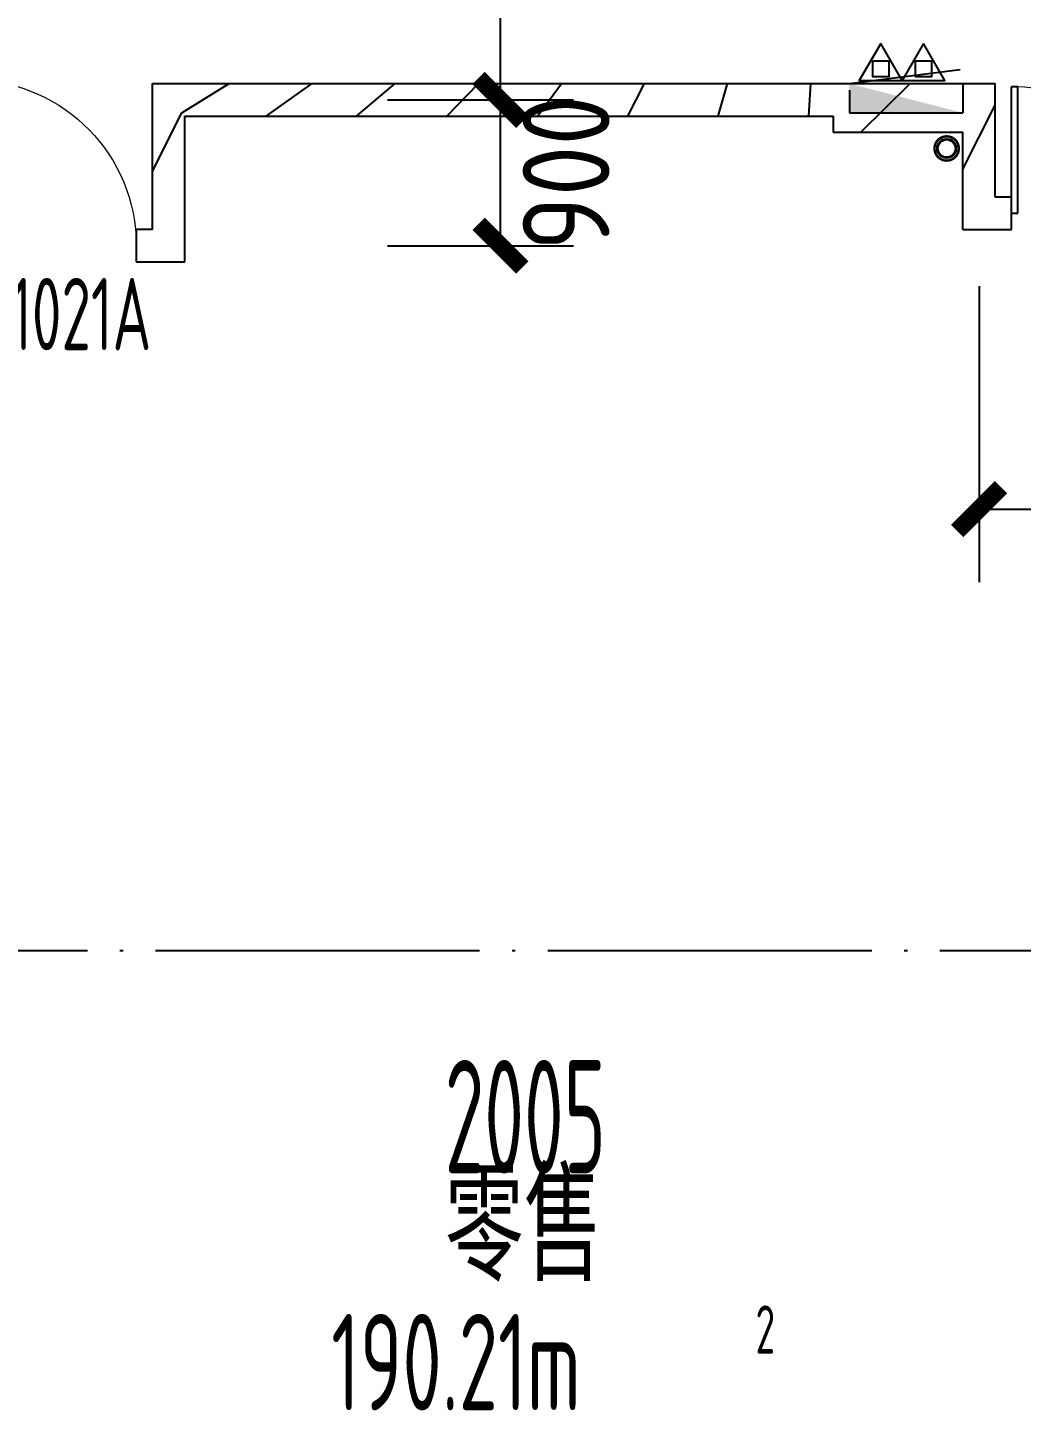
# Model space of a CAD drawing. Header units: inches. Extents: x 0 to 1813292486, y 0 to 3473589894.
# Drawn here: x 600490416 to 600496547, y 3473268380 to 3473276914 of the extents above; entities that cross this region are included whole.
import ezdxf
from ezdxf.enums import TextEntityAlignment as Align

# ---------------------------------------------------------------- set-up
doc = ezdxf.new("R2010")
doc.units = ezdxf.units.IN
doc.header["$LTSCALE"] = 1000
doc.header["$MEASUREMENT"] = 0
doc.linetypes.add('AX-MALL-GIRD-200$0$DOTE', pattern=[2.4200000000000004, 2, -0.2, 0.02, -0.2])
for name, color, linetype in [('A-Anno-Note', 241, 'Continuous'), ('AX-MALL-DIM-P02$0$A-Anno-Dims', 3, 'Continuous'), ('AX-MALL-DIM-P02$0$A-Detl-Thin', 131, 'Continuous'), ('AX-MALL-GIRD-200$0$A-Grid', 222, 'AX-MALL-GIRD-200$0$DOTE'), ('AX-MALL-P02-200$0$A-Anno-Note', 241, 'Continuous'), ('AX-MALL-WALL-P02$0$A-Anno-Note', 241, 'Continuous'), ('AX-MALL-WALL-P02-QT$0$A-Wall', 2, 'Continuous'), ('AX-MALL-WALL-P02-QT$0$A-Wall-Patt', 13, 'Continuous'), ('AX-MALL-WALL-P02-QT$0$A-Wind', 4, 'Continuous'), ('AX-MALL-WORD-P02$0$A-Anno-Note', 241, 'Continuous'), ('AX-MALL-WORD-P02$0$A-Spac-Iden', 231, 'Continuous'), ('AX-MALL-WORD-P02$0$A-Wind-Iden', 11, 'Continuous'), ('AX-MALL-ZTKD-P02$0$A-Anno-Note', 241, 'Continuous'), ('PX-MALL-P02-LG$0$P-Exsh', 31, 'Continuous'), ('PX-MALL-P02-LG$0$P-Hydt-Boxx', 221, 'Continuous'), ('PX-MALL-P02-LG$0$P-Hydt-Pipe', 221, 'Continuous'), ('PX-MALL-P02-LG$0$P-Pipe-Risr', 7, 'Continuous'), ('PX-MALL-P02-LG$0$P-Pipe-Risr-Arch', 6, 'Continuous'), ('PX-MALL-P02-LG$0$P-Pipe-Risr-W100', 6, 'Continuous'), ('PX-MALL-P02-LG$0$P-Pipe-Risr-W50', 6, 'Continuous')]:
    doc.layers.add(name, color=color, linetype=linetype)
doc.styles.add('AX-MALL-DIM-P02$0$_TCH_DIM_T3', font='gbenor.shx')
doc.styles.add('AX-MALL-WORD-P02$0$_TCH_SPACE', font='gbenor.shx', dxfattribs={"bigfont": 'gbcbig.shx'})
doc.styles.add('AX-MALL-WORD-P02$0$_TCH_WINDOW', font='gbenor.shx', dxfattribs={"bigfont": 'gbcbig.shx'})
doc.styles.add('AX-MALL-WORD-P02$0$STANDARD', font='gbenor.shx', dxfattribs={"bigfont": 'gbcbig.shx'})
doc.styles.add('PX-MALL-P02-LG$0$jzfz', font='gbenor.shx', dxfattribs={"bigfont": 'gbcbig.shx'})
doc.dimstyles.new('AX-MALL-DIM-P02$0$_TCH_ARCH&&180', dxfattribs={"dimtxt": 535.5, "dimasz": 270, "dimexe": 450, "dimexo": 450, "dimgap": 137.25, "dimtad": 1, "dimdec": 0, "dimzin": 0, "dimdsep": 46, "dimtxsty": 'AX-MALL-DIM-P02$0$_TCH_DIM_T3', "dimblk": 'AX-MALL-DIM-P02$0$_ArchTick', "dimcen": 0.09, "dimclrt": 7, "dimazin": 2, "dimtfac": 1, "dimtdec": 0, "dimtix": 1, "dimtmove": 2, "dimatfit": 3, "dimfxl": 500, "dimtolj": 1, "dimtzin": 0, "dimarcsym": 0})
pattern_1 = [(45, (0, 359.0227), (-353.55353201463, 353.55353201463), [])]

# ---------------------------------------------------------------- blocks, each defined once
blk = doc.blocks.new('AX-MALL-WORD-P02')
at = {"layer": 'AX-MALL-WORD-P02$0$A-Anno-Note', "style": 'AX-MALL-WORD-P02$0$STANDARD', "width": 0.6}
blk.add_text('2005', height=700, rotation=339.5681613092015, dxfattribs=at).set_placement((600321878.8775125, 3473156355.180142))
at = {"layer": 'AX-MALL-WORD-P02$0$A-Anno-Note', "style": 'AX-MALL-WORD-P02$0$STANDARD'}
blk.add_text('零售', height=675.177304964539, rotation=339.5681613092015, dxfattribs=at).set_placement((600321648.4440002, 3473155734.017445))
at = {"layer": 'AX-MALL-WORD-P02$0$A-Spac-Iden', "style": 'AX-MALL-WORD-P02$0$_TCH_SPACE', "width": 0.7}
for s, height, p in [('190.21m', 595, (600320712.3933942, 3473155229.284319)), ('2', 297.5, (600323287.8726536, 3473154643.340137))]:
    blk.add_text(s, height=height, rotation=339.5681613093329, dxfattribs=at).set_placement(p)
at = {"layer": 'AX-MALL-WORD-P02$0$A-Wind-Iden', "style": 'AX-MALL-WORD-P02$0$_TCH_WINDOW', "width": 0.7}
blk.add_text('M1021A', height=446.25, rotation=339.568161469349, dxfattribs=at).set_placement((600320897.7555664, 3473162142.095713))
blk = doc.blocks.new('AX-MALL-GIRD-200')
at = {"layer": 'AX-MALL-GIRD-200$0$A-Grid'}
blk.add_line((600239047.6805397, 3473188679.873316), (600596943.6846381, 3473055353.110034), dxfattribs=at)
blk = doc.blocks.new('AX-MALL-WALL-P02-QT$0$$DorLib2D$00000001')
for p, q in [((0.45, 0.9750000000000001), (0.5000000000000002, 0.9750000000000001)), ((0.45, 0), (0.45, 0.9750000000000001)), ((0.5, 0), (0.5, 0.9750000000000001)), ((0.5, 0), (0.45, 0))]:
    blk.add_line(p, q)
at = {"lineweight": 13}
blk.add_arc((0.475, 0), 0.975, 91.4692835813538, 180, dxfattribs=at)
blk = doc.blocks.new('AX-MALL-WALL-P02-QT$0$$DorLib2D$00000002')
for p, q in [((-0.5, -5.684341886080802e-17), (-0.5000000000000007, 0.4875)), ((-0.4750000000000007, 0.4875), (-0.5000000000000007, 0.4875)), ((-0.475, -2.842170943040401e-17), (-0.4750000000000007, 0.4875)), ((0.475, -2.842170943040401e-17), (0.4750000000000007, 0.4875)), ((0.4750000000000007, 0.4875), (0.5000000000000007, 0.4875)), ((0.5, -5.684341886080802e-17), (0.5000000000000007, 0.4875)), ((-0.5, -5.684341886080802e-17), (-0.475, -2.842170943040401e-17)), ((0.5, -5.684341886080802e-17), (0.475, -2.842170943040401e-17))]:
    blk.add_line(p, q)
at = {"lineweight": 13}
for centre, start, end in [((-0.4875, -4.263256414560601e-17), 0, 88.53071641864632), ((0.4875, -4.263256414560601e-17), 91.4692835813537, 180)]:
    blk.add_arc(centre, 0.4875, start, end, dxfattribs=at)
blk = doc.blocks.new('AX-MALL-WALL-P02-QT')
at = {"layer": 'AX-MALL-WALL-P02-QT$0$A-Wall-Patt'}
h = blk.add_hatch(dxfattribs=at)
h.set_pattern_fill('普通砖', color=256, scale=200, style=0)
h.set_pattern_definition(pattern_1)
h.paths.add_polyline_path([(600322223.2157599, 3473162443.298664), (600322340.8148228, 3473162186.062469), (600322654.9983712, 3473163029.4418), (600322537.3993083, 3473163286.677996)])
h = blk.add_hatch(dxfattribs=at)
h.set_pattern_fill('普通砖', color=256, scale=200, style=0)
h.set_pattern_definition(pattern_1)
h.paths.add_polyline_path([(600322537.3993083, 3473163286.677996), (600322654.9983712, 3473163029.4418), (600326403.3509576, 3473161633.070471), (600326473.169524, 3473161820.488101)])
h = blk.add_hatch(dxfattribs=at)
h.set_pattern_fill('普通砖', color=256, scale=200, style=0)
h.set_pattern_definition(pattern_1)
h.paths.add_polyline_path([(600322223.2157599, 3473162443.298664), (600322129.5069451, 3473162478.207947), (600322059.6883788, 3473162290.790318), (600322340.8148228, 3473162186.062469)])
h = blk.add_hatch(dxfattribs=at)
h.set_pattern_fill('普通砖', color=256, scale=200, style=0)
h.set_pattern_definition(pattern_1)
h.paths.add_polyline_path([(600326473.1695237, 3473161820.488101), (600326368.441674, 3473161539.361657), (600327118.1121911, 3473161260.087391), (600327410.2576698, 3473161471.395268)])
h = blk.add_hatch(dxfattribs=at)
h.set_pattern_fill('普通砖', color=256, scale=200, style=0)
h.set_pattern_definition(pattern_1)
h.paths.add_polyline_path([(600326908.6564922, 3473160697.834503), (600327165.8926878, 3473160815.433566), (600327410.2576698, 3473161471.395268), (600327118.1121911, 3473161260.087391)])
h = blk.add_hatch(dxfattribs=at)
h.set_pattern_fill('普通砖', color=256, scale=200, style=0)
h.set_pattern_definition(pattern_1)
h.paths.add_polyline_path([(600326908.6564922, 3473160697.834503), (600327189.7829369, 3473160593.106653), (600327259.6015033, 3473160780.524282), (600327165.8926878, 3473160815.433566)])
at = {"layer": 'AX-MALL-WALL-P02-QT$0$A-Wall'}
for p, q in [((600322223.2157599, 3473162443.298664), (600322537.3993083, 3473163286.677996)), ((600322537.3993083, 3473163286.677996), (600326473.169524, 3473161820.488101)), ((600322340.8148228, 3473162186.062469), (600322654.9983712, 3473163029.4418)), ((600322654.9983712, 3473163029.4418), (600326403.3509576, 3473161633.070471)), ((600322129.5069451, 3473162478.207947), (600322059.6883788, 3473162290.790318)), ((600322223.2157599, 3473162443.298664), (600322129.5069451, 3473162478.207947)), ((600322059.6883788, 3473162290.790318), (600322340.8148228, 3473162186.062469)), ((600326473.1695237, 3473161820.488101), (600327410.2576698, 3473161471.395268)), ((600326403.3509576, 3473161633.070471), (600326368.441674, 3473161539.361657)), ((600326368.441674, 3473161539.361657), (600327118.1121911, 3473161260.087391)), ((600327165.8926878, 3473160815.433566), (600327410.2576698, 3473161471.395268)), ((600326908.6564922, 3473160697.834503), (600327118.1121911, 3473161260.087391)), ((600327259.6015033, 3473160780.524282), (600327165.8926878, 3473160815.433566)), ((600327189.7829369, 3473160593.106653), (600327259.6015033, 3473160780.524282)), ((600326908.6564922, 3473160697.834503), (600327189.7829369, 3473160593.106653))]:
    blk.add_line(p, q, dxfattribs=at)
at = {"layer": 'AX-MALL-WALL-P02-QT$0$A-Wind'}
blk.add_blockref('AX-MALL-GIRD-200', (0, 0), dxfattribs=at)
at = {"layer": 'AX-MALL-WALL-P02-QT$0$A-Wind', "zscale": 200}
for name, p, xscale, yscale, rotation in [('AX-MALL-WALL-P02-QT$0$$DorLib2D$00000001', (600321602.626385, 3473162567.772869), -1050, 1050, 339.5681613060831), ('AX-MALL-WALL-P02-QT$0$$DorLib2D$00000002', (600327974.3627375, 3473160407.541203), 1600, 1600, 339.5681613047668)]:
    blk.add_blockref(name, p, dxfattribs=dict(at, xscale=xscale, yscale=yscale, rotation=rotation))
blk = doc.blocks.new('AX-MALL-WALL-P02')
at = {"layer": 'AX-MALL-WALL-P02$0$A-Anno-Note'}
blk.add_blockref('AX-MALL-WORD-P02', (0, 0), dxfattribs=at)
blk.add_blockref('AX-MALL-WALL-P02-QT', (0, 0), dxfattribs=at)
blk = doc.blocks.new('PX-MALL-P02-LG$0$XHS1')
at = {"layer": 'PX-MALL-P02-LG$0$P-Hydt-Boxx', "ltscale": 0.7}
for p, q in [((350.0030006170273, 240), (-332.898939371109, 327.2950124740601)), ((350.0030006170273, 240), (-349.9969996213913, 240)), ((-349.9969997406006, 239.9999995231628), (-349.9969996213913, 60)), ((350.0030003786087, 200), (350.003000497818, 60)), ((350.0030006170273, 60), (-349.996999502182, 60))]:
    blk.add_line(p, q, dxfattribs=at)
blk.add_solid([(350.0030006170273, 240), (350.0030002593994, 60.00000047683716), (-349.9969996213913, 60)], dxfattribs=at)
blk = doc.blocks.new('PX-MALL-P02-LG$0$MHQ')
at = {"layer": 'PX-MALL-P02-LG$0$P-Exsh', "ltscale": 0.7}
h = blk.add_hatch(dxfattribs=at)
h.set_pattern_fill('ANSI31', color=256, scale=25, style=0)
h.set_pattern_definition([(45, (-160019.2306599375, -42228.3236173685), (-28.0633003783411, 28.0633003783411), [])])
h.paths.add_polyline_path([(-75.0000000015425, 185.1731819980414), (75, 185.1731819980414), (75, 35.17318199802685), (-75.0000000015425, 35.17318199802685)])
for points in [[(0, 346.4101615137042), (-200, -1.455191522836685e-11), (200, -1.455191522836685e-11)], [(0, 346.4101615137042), (-200, -1.455191522836685e-11), (200, -1.455191522836685e-11)], [(0, 346.4101615137042), (-200, -1.455191522836685e-11), (200, -1.455191522836685e-11)], [(-75.0000000015425, 185.1731819980414), (75, 185.1731819980414), (75, 35.17318199802685), (-75.0000000015425, 35.17318199802685)]]:
    blk.add_lwpolyline(points, close=True, dxfattribs=at)
blk = doc.blocks.new('PX-MALL-P02-LG$0$20200929200250')
at = {"layer": 'PX-MALL-P02-LG$0$P-Exsh', "ltscale": 0.7, "xscale": 0.6600000001490116, "yscale": 0.6600000001490116, "zscale": 0.6600000001490116}
for p in [(-132.0000001192093, 40), (131.9999997615814, 40)]:
    blk.add_blockref('PX-MALL-P02-LG$0$MHQ', p, dxfattribs=at)
blk = doc.blocks.new('PX-MALL-P02-LG$0$20211220143732')
at = {"layer": 'PX-MALL-P02-LG$0$P-Exsh'}
blk.add_blockref('PX-MALL-P02-LG$0$20200929200250', (-374.9999999407155, 219.6219584928522), dxfattribs=at)
at = {"layer": 'PX-MALL-P02-LG$0$P-Hydt-Boxx', "ltscale": 0.7, "xscale": -1}
blk.add_blockref('PX-MALL-P02-LG$0$XHS1', (-349.9969999989844, 0), dxfattribs=at)
blk = doc.blocks.new('PX-MALL-P02-LG$0$P-Risr')
at = {"layer": 'PX-MALL-P02-LG$0$P-Pipe-Risr-W50'}
h = blk.add_hatch(color=0, dxfattribs=at)
edge = h.paths.add_edge_path()
edge.add_ellipse((0, 0), major_axis=(47.05795628796547, 47.05795628796547), ratio=0.9999999999999695, start_angle=225.0000000000009, end_angle=405.0000000000009, ccw=False)
edge.add_ellipse((0, 0), major_axis=(47.05795628796764, 47.05795628796764), ratio=0.9999999999998785, start_angle=133.9675974886221, end_angle=225.0000000000035, ccw=False)
edge.add_line((-66.53919663240958, 1.199087783927098), (-54.4367953546693, 1.199087783927098))
edge.add_ellipse((0, 0), major_axis=(-38.50196423560672, 38.50196423560672), ratio=0.9999999999999859, start_angle=43.73814098242129, end_angle=134.9999999999996)
edge.add_ellipse((0, 0), major_axis=(38.50196423561096, 38.50196423561096), ratio=0.9999999999998216, start_angle=225.0000000000051, end_angle=405.0000000000051)
edge.add_ellipse((0, 0), major_axis=(38.50196423560679, 38.50196423560679), ratio=0.9999999999999831, start_angle=45.00000000000048, end_angle=133.7381409824204)
edge.add_line((-54.43679535467527, 1.199087783927098), (-66.53919663241555, 1.199087783927098))
edge.add_ellipse((0, 0), major_axis=(-47.05795628796762, 47.05795628796762), ratio=0.9999999999998742, start_angle=-45.00000000000358, end_angle=43.967597488629224, ccw=False)
at = {"layer": 'PX-MALL-P02-LG$0$P-Pipe-Risr-Arch', "ltscale": 0.7}
blk.add_circle((0, 0), 59.29000000000001, dxfattribs=at)
at = {"layer": 'PX-MALL-P02-LG$0$P-Pipe-Risr-W100', "color": 0, "const_width": 15}
blk.add_lwpolyline([(-75, 0, 1), (75, 0, 1)], format="xyb", close=True, dxfattribs=at)
at = {"layer": 'PX-MALL-P02-LG$0$P-Pipe-Risr-W50'}
blk.add_circle((0, 0), 54.45000000000001, dxfattribs=at)
at = {"layer": 'PX-MALL-P02-LG$0$P-Pipe-Risr', "style": 'PX-MALL-P02-LG$0$jzfz', "width": 0.6, "flags": 1}
for tag, p in [('SYS-MARK', (0.3310501334344735, -45.65933377496549)), ('RANGE', (0.3337570973526454, -45.67887874227017))]:
    blk.add_attdef(tag, text='', height=0.015625, dxfattribs=at).set_placement(p, align=Align.MIDDLE)
blk = doc.blocks.new('PX-MALL-P02-LG')
at = {"layer": 'PX-MALL-P02-LG$0$P-Exsh', "rotation": 339.5681607883333}
blk.add_blockref('PX-MALL-P02-LG$0$20211220143732', (600327139.05776, 3473161316.31268), dxfattribs=at)
at = {"layer": 'PX-MALL-P02-LG$0$P-Hydt-Pipe', "color": 221, "rotation": 69.56816127172378}
blk.add_blockref('PX-MALL-P02-LG$0$P-Risr', (600326989.494094, 3473161201.287857), dxfattribs=at)
blk = doc.blocks.new('AX-MALL-ZTKD-P02')
at = {"layer": 'AX-MALL-ZTKD-P02$0$A-Anno-Note'}
blk.add_blockref('AX-MALL-GIRD-200', (0, 0), dxfattribs=at)
blk = doc.blocks.new('AX-MALL-DIM-P02$0$_ArchTick')
at = {"color": 0, "linetype": 'ByBlock', "const_width": 0.4}
blk.add_lwpolyline([(-0.5, -0.5), (0.5, 0.5)], dxfattribs=at)
blk = doc.blocks.new('*D1144')
at = {"layer": 'AX-MALL-DIM-P02$0$A-Anno-Dims', "color": 0, "lineweight": -2, "transparency": 16777216}
for p, q in [((600323861.267834, 3473162686.784577), (600324935.902662, 3473162286.45157)), ((600324200.0294461, 3473161600.164011), (600324514.212996, 3473162443.543344)), ((600323547.0842841, 3473161843.405244), (600324621.7191122, 3473161443.072237))]:
    blk.add_line(p, q, dxfattribs=at)
at = {"layer": 'AX-MALL-DIM-P02$0$A-Anno-Dims', "color": 0, "lineweight": -2, "transparency": 16777216, "xscale": 270, "yscale": 270, "zscale": 270}
for p, rotation in [((600324514.212996, 3473162443.543344), 69.5681612624313), ((600324200.0294461, 3473161600.164011), 249.5681612624313)]:
    blk.add_blockref('AX-MALL-DIM-P02$0$_ArchTick', p, dxfattribs=dict(at, rotation=rotation))
at = {"layer": 'AX-MALL-DIM-P02$0$A-Anno-Dims', "color": 7, "transparency": 16777216, "insert": (600324736.6419203, 3473161880.471081), "char_height": 535.5, "attachment_point": 5, "rotation": 69.5681612624313, "style": 'AX-MALL-DIM-P02$0$_TCH_DIM_T3'}
blk.add_mtext('\\A1;900', dxfattribs=at)
blk = doc.blocks.new('*D1145')
at = {"layer": 'AX-MALL-DIM-P02$0$A-Anno-Dims', "color": 0, "lineweight": -2, "transparency": 16777216}
for p, q in [((600324629.2720628, 3473164748.378492), (600325703.9068906, 3473164348.045485)), ((600324514.2129959, 3473162443.543344), (600325282.2172247, 3473164505.137259)), ((600323861.267834, 3473162686.784577), (600324935.9026618, 3473162286.45157))]:
    blk.add_line(p, q, dxfattribs=at)
at = {"layer": 'AX-MALL-DIM-P02$0$A-Anno-Dims', "color": 0, "lineweight": -2, "transparency": 16777216, "xscale": 270, "yscale": 270, "zscale": 270}
for p, rotation in [((600325282.2172247, 3473164505.137259), 69.56816126142839), ((600324514.2129959, 3473162443.543344), 249.5681612614284)]:
    blk.add_blockref('AX-MALL-DIM-P02$0$_ArchTick', p, dxfattribs=dict(at, rotation=rotation))
at = {"layer": 'AX-MALL-DIM-P02$0$A-Anno-Dims', "color": 7, "transparency": 16777216, "insert": (600324518.6944108, 3473163615.722899), "char_height": 535.5, "attachment_point": 5, "rotation": 69.56816126142839, "style": 'AX-MALL-DIM-P02$0$_TCH_DIM_T3'}
blk.add_mtext('\\A1;2200', dxfattribs=at)
blk = doc.blocks.new('*D1168')
at = {"layer": 'AX-MALL-DIM-P02$0$A-Anno-Dims', "color": 0, "lineweight": -2, "transparency": 16777216}
for p, q in [((600321537.8208855, 3473164327.395184), (600321904.6175152, 3473165312.006558)), ((600321747.5257405, 3473164890.316892), (600321494.511941, 3473164984.571957)), ((600321747.5257405, 3473164890.316892), (600323059.4491476, 3473164401.586926)), ((600322849.7442926, 3473163838.665217), (600323216.5409223, 3473164823.276591)), ((600323059.4491476, 3473164401.586926), (600323312.4629471, 3473164307.331861))]:
    blk.add_line(p, q, dxfattribs=at)
at = {"layer": 'AX-MALL-DIM-P02$0$A-Anno-Dims', "color": 0, "lineweight": -2, "transparency": 16777216, "xscale": 270, "yscale": 270, "zscale": 270}
for p, rotation in [((600321747.5257405, 3473164890.316892), 339.5681612443831), ((600323059.4491476, 3473164401.586926), 159.5681612443831)]:
    blk.add_blockref('AX-MALL-DIM-P02$0$_ArchTick', p, dxfattribs=dict(at, rotation=rotation))
at = {"layer": 'AX-MALL-DIM-P02$0$A-Anno-Dims', "color": 7, "transparency": 16777216, "insert": (600322544.8700413, 3473165025.472608), "char_height": 535.5, "attachment_point": 5, "rotation": 339.56816124438313, "style": 'AX-MALL-DIM-P02$0$_TCH_DIM_T3'}
blk.add_mtext('\\A1;1400', dxfattribs=at)
blk = doc.blocks.new('*D1169')
at = {"layer": 'AX-MALL-DIM-P02$0$A-Anno-Dims', "color": 0, "lineweight": -2, "transparency": 16777216}
for p, q in [((600326880.1828154, 3473160334.944367), (600326242.8134204, 3473158624.020361)), ((600328754.3591145, 3473159636.758704), (600328116.9897195, 3473157925.834697)), ((600326399.9051944, 3473159045.710028), (600328274.0814935, 3473158347.524364))]:
    blk.add_line(p, q, dxfattribs=at)
at = {"layer": 'AX-MALL-DIM-P02$0$A-Anno-Dims', "color": 0, "lineweight": -2, "transparency": 16777216, "xscale": 270, "yscale": 270, "zscale": 270}
for p, rotation in [((600326399.9051944, 3473159045.710028), 159.5681613429167), ((600328274.0814935, 3473158347.524364), 339.5681613429167)]:
    blk.add_blockref('AX-MALL-DIM-P02$0$_ArchTick', p, dxfattribs=dict(at, rotation=rotation))
at = {"layer": 'AX-MALL-DIM-P02$0$A-Anno-Dims', "color": 7, "transparency": 16777216, "insert": (600327478.3759407, 3473159076.137895), "char_height": 535.5, "attachment_point": 5, "rotation": 339.56816134291665, "style": 'AX-MALL-DIM-P02$0$_TCH_DIM_T3'}
blk.add_mtext('\\A1;2000', dxfattribs=at)
blk = doc.blocks.new('AX-MALL-DIM-P02')
at = {"layer": 'AX-MALL-DIM-P02$0$A-Detl-Thin'}
blk.add_blockref('AX-MALL-ZTKD-P02', (-2.384185791015625e-06, 9.5367431640625e-07), dxfattribs=at)
at = {"layer": 'AX-MALL-DIM-P02$0$A-Anno-Dims'}
for p1, p2, distance, picture, middle in [((600321380.7291107, 3473163905.705517), (600322692.6525178, 3473163416.975551), 1050.7137227221617, '*D1168', (600322544.8700413, 3473165025.472608)), ((600323439.578168, 3473162843.876352), (600324207.5823967, 3473164905.470267), -1146.7809427407874, '*D1145', (600324518.6944108, 3473163615.722899)), ((600327037.2745894, 3473160756.634034), (600328911.4508885, 3473160058.44837), -1825.7876930141088, '*D1169', (600327478.3759407, 3473159076.137895))]:
    dim = blk.add_aligned_dim(p1=p1, p2=p2, distance=distance, dimstyle='AX-MALL-DIM-P02$0$_TCH_ARCH&&180', dxfattribs=at)
    dim.commit()
    dim.dimension.update_dxf_attribs({"geometry": picture, "text_midpoint": middle})
dim = blk.add_linear_dim(base=(600324514.212996, 3473162443.543344), p1=(600323125.3946184, 3473162000.497019), p2=(600323439.578168, 3473162843.876352), angle=69.5681612624313, dimstyle='AX-MALL-DIM-P02$0$_TCH_ARCH&&180', dxfattribs=at)
dim.commit()
dim.dimension.update_dxf_attribs({"geometry": '*D1144', "text_midpoint": (600324736.6419203, 3473161880.471081), "dimtype": 129})
blk = doc.blocks.new('AX-MALL-P02-200')
at = {"layer": 'AX-MALL-P02-200$0$A-Anno-Note'}
blk.add_blockref('AX-MALL-WALL-P02', (0, 0), dxfattribs=at)
for name in ['AX-MALL-DIM-P02', 'PX-MALL-P02-LG']:
    blk.add_blockref(name, (0, 0), dxfattribs=at)

msp = doc.modelspace()

# ---------------------------------------------------------------- block references
at = {"layer": 'A-Anno-Note', "rotation": 20.43183869077545}
msp.add_blockref('AX-MALL-P02-200', (1250392458.527329, 9048125.682563305), dxfattribs=at)

doc.saveas('drawing.dxf')
